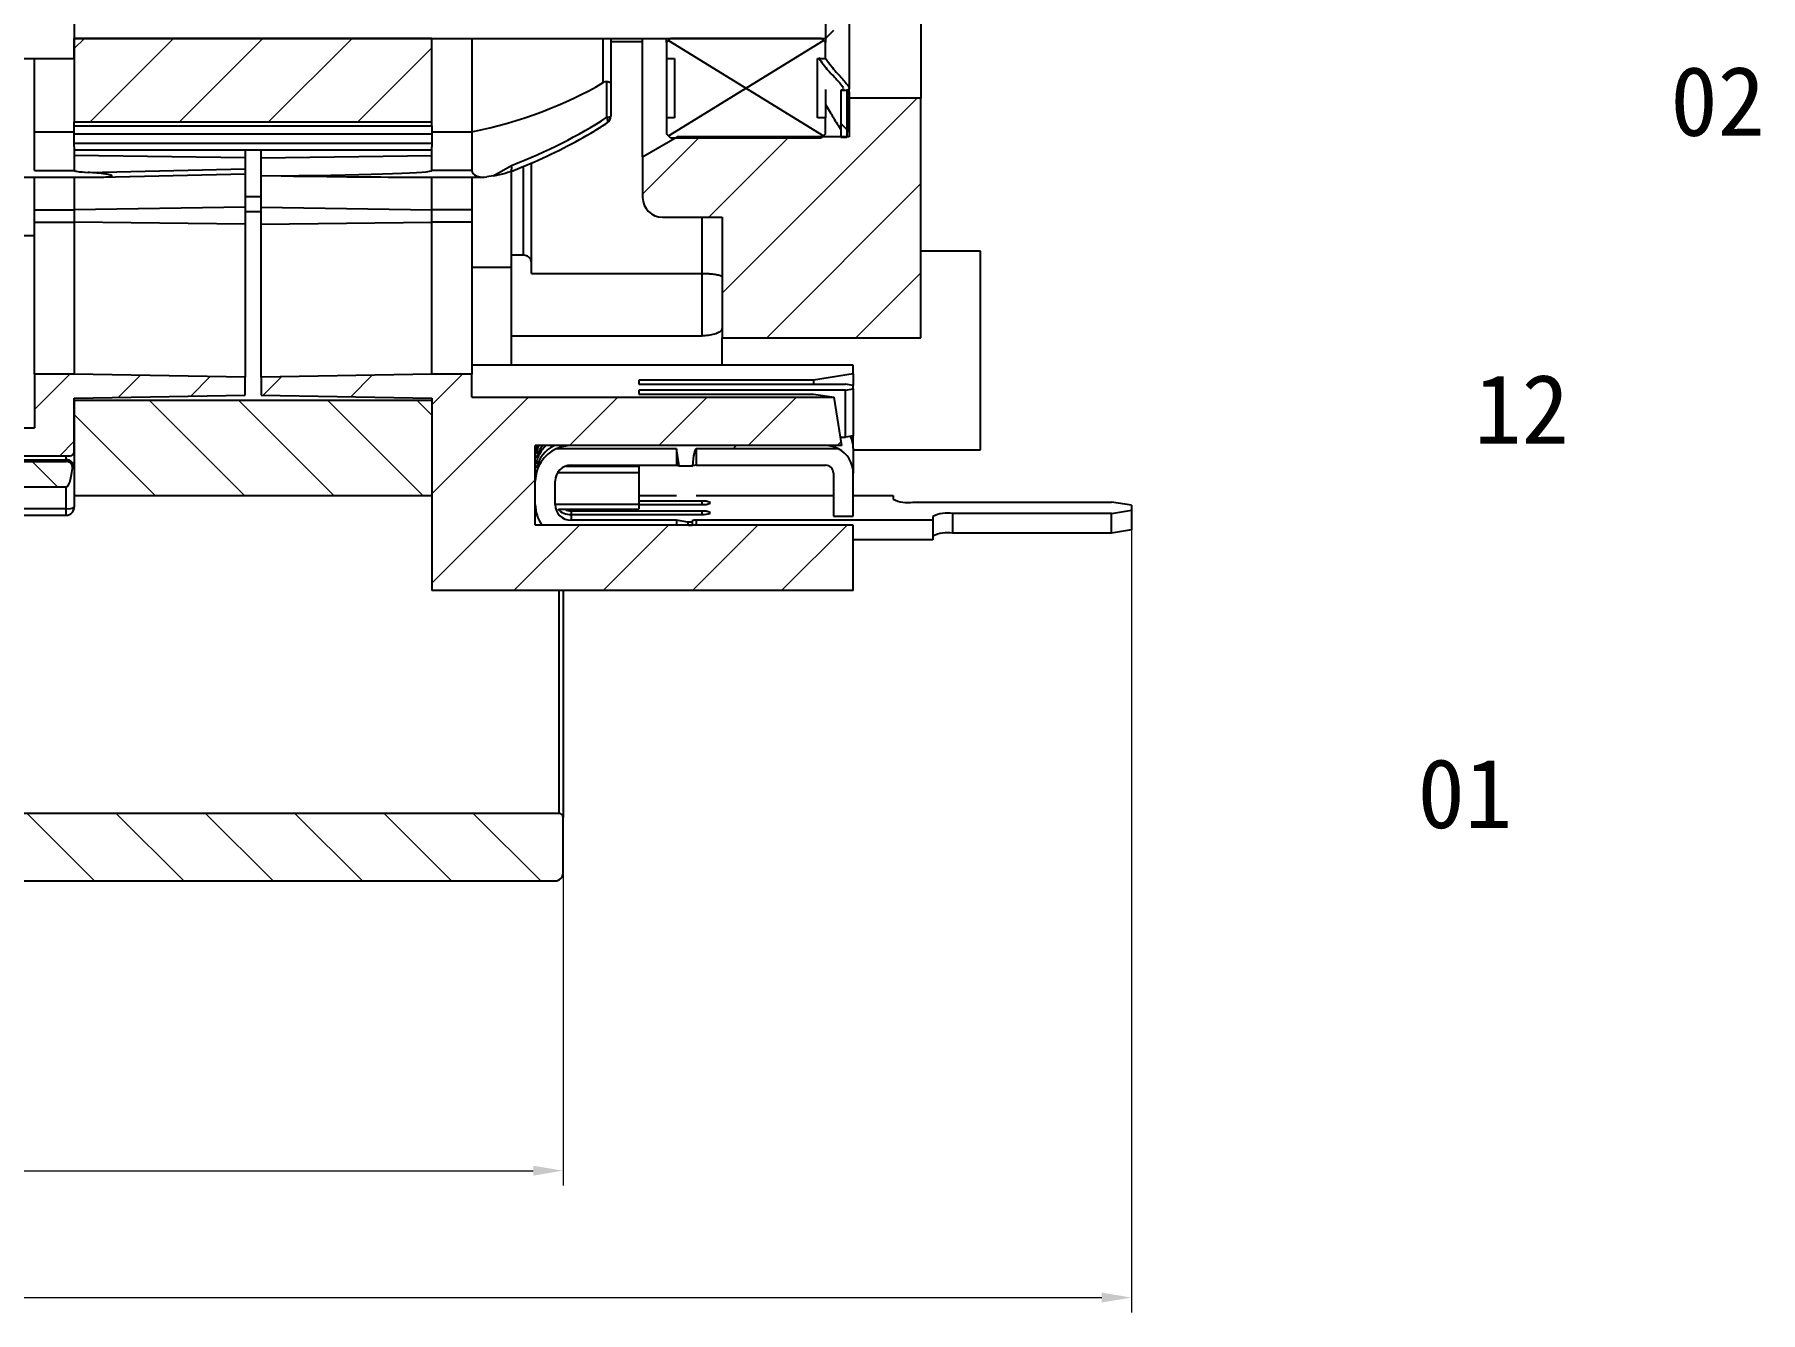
# Model space of a CAD drawing. Header units: millimetres. Extents: x 2517 to 6633, y 792 to 3241.
# Drawn here: x 3208.32 to 3251.74, y 1623.05 to 1655.21 of the extents above; entities that cross this region are included whole.
import ezdxf

# ---------------------------------------------------------------- set-up
doc = ezdxf.new("R2010")
doc.units = ezdxf.units.MM
for name, color, linetype, lineweight in [('填充', 3, 'Continuous', 9), ('实线', 7, 'Continuous', 25), ('尺寸标注', 2, 'Continuous', 9)]:
    doc.layers.add(name, color=color, linetype=linetype, lineweight=lineweight)
doc.styles.add('st', font='txt.shx')
doc.styles.get("Standard").update_dxf_attribs({"font": 'simfang.ttf'})
doc.dimstyles.new('st0.3', dxfattribs={"dimscale": 0.3, "dimtxt": 2.5, "dimasz": 2.5, "dimexe": 1.25, "dimexo": 0, "dimtad": 1, "dimtoh": 1, "dimdec": 3, "dimdsep": 46, "dimtxsty": 'st', "dimcen": 0, "dimclrd": 256, "dimclre": 256, "dimclrt": 256, "dimadec": 4, "dimazin": 2, "dimtfac": 1, "dimtdec": 3, "dimtmove": 0, "dimatfit": 1, "dimfxl": 0, "dimlwd": -1, "dimlwe": -1, "dimarcsym": 0})
pattern_1 = [(135, (124.4855, 11.3569), (-1.122532, -1.122532), [])]
pattern_2 = [(45, (124.4855, 11.3569), (-1.122532, 1.122532), [])]

# ---------------------------------------------------------------- blocks, each defined once
blk = doc.blocks.new('*D439')
at = {"layer": 'Defpoints', "color": 0, "ltscale": 0.1, "transparency": 16777216}
for p in [(3182.817, 1644.163), (3221.617, 1634.113), (3221.617, 1626.623)]:
    blk.add_point(p, dxfattribs=at)
at = {"layer": '尺寸标注', "ltscale": 0.1, "transparency": 16777216}
for p, q in [((3182.817, 1644.163), (3182.817, 1626.248)), ((3221.617, 1634.113), (3221.617, 1626.248)), ((3183.567, 1626.623), (3220.867, 1626.623))]:
    blk.add_line(p, q, dxfattribs=at)
for points in [[(3183.567, 1626.748), (3183.567, 1626.498), (3182.817, 1626.623)], [(3220.867, 1626.748), (3220.867, 1626.498), (3221.617, 1626.623)]]:
    blk.add_solid(points, dxfattribs=at)
at = {"layer": '尺寸标注', "ltscale": 0.1, "transparency": 16777216, "insert": (3203.593, 1627.186), "char_height": 0.75, "attachment_point": 5, "style": 'st'}
blk.add_mtext('38.8', dxfattribs=at)
blk = doc.blocks.new('*D440')
at = {"layer": 'Defpoints', "color": 0, "ltscale": 0.1, "transparency": 16777216}
for p in [(3182.817, 1644.163), (3235.917, 1642.747), (3235.917, 1623.429)]:
    blk.add_point(p, dxfattribs=at)
at = {"layer": '尺寸标注', "ltscale": 0.1, "transparency": 16777216}
for p, q in [((3182.817, 1644.163), (3182.817, 1623.054)), ((3235.917, 1642.747), (3235.917, 1623.054)), ((3183.567, 1623.429), (3235.167, 1623.429))]:
    blk.add_line(p, q, dxfattribs=at)
for points in [[(3183.567, 1623.554), (3183.567, 1623.304), (3182.817, 1623.429)], [(3235.167, 1623.554), (3235.167, 1623.304), (3235.917, 1623.429)]]:
    blk.add_solid(points, dxfattribs=at)
at = {"layer": '尺寸标注', "ltscale": 0.1, "transparency": 16777216, "insert": (3203.702, 1623.992), "char_height": 0.75, "attachment_point": 5, "style": 'st'}
blk.add_mtext('53.1', dxfattribs=at)

msp = doc.modelspace()

# ---------------------------------------------------------------- hatches: boundary and pattern name
at = {"layer": '填充'}
h = msp.add_hatch(dxfattribs=at)
h.set_pattern_fill('ANSI31', color=256, scale=0.5, style=0)
h.set_pattern_definition(pattern_2)
h.paths.add_polyline_path([(3218.3173, 1653.0133), (3218.3173, 1655.1133), (3209.3173, 1655.1133), (3209.3173, 1653.0133)], flags=0)
h = msp.add_hatch(dxfattribs=at)
h.set_pattern_fill('ANSI31', color=256, scale=0.5, style=0)
h.set_pattern_definition(pattern_2)
edge = h.paths.add_edge_path(flags=0)
edge.add_line((3225.6173, 1650.6133), (3225.6173, 1647.5847))
edge.add_line((3225.6173, 1647.5847), (3230.6173, 1647.5847))
edge.add_line((3230.6173, 1647.5847), (3230.6173, 1653.6133))
edge.add_line((3230.6173, 1653.6133), (3228.8173, 1653.6133))
edge.add_line((3228.8173, 1653.6133), (3228.8173, 1652.6383))
edge.add_line((3228.8173, 1652.6383), (3224.4833, 1652.6383))
edge.add_line((3224.4833, 1652.6383), (3223.6173, 1652.1383))
edge.add_line((3223.6173, 1652.1383), (3223.6173, 1651.1133))
edge.add_arc((3224.1173, 1651.1133), 0.5, 180, 270)
edge.add_line((3224.1173, 1650.6133), (3225.6173, 1650.6133))
h = msp.add_hatch(dxfattribs=at)
h.set_pattern_fill('ANSI31', color=256, scale=0.5, angle=90, style=0)
h.set_pattern_definition(pattern_1)
edge = h.paths.add_edge_path(flags=0)
edge.add_line((3200.7395, 1640.1133), (3200.7574, 1635.8142))
edge.add_spline(control_points=[(3200.7574, 1635.8142), (3200.7575, 1635.793), (3200.7538, 1635.7715), (3200.7468, 1635.7514), (3200.7398, 1635.7314), (3200.7292, 1635.7124), (3200.7162, 1635.6957), (3200.7027, 1635.6785), (3200.6862, 1635.6633), (3200.6681, 1635.6512), (3200.6488, 1635.6382), (3200.627, 1635.6282), (3200.6046, 1635.6219), (3200.5844, 1635.6162), (3200.5632, 1635.6133), (3200.5422, 1635.6133)], knot_values=[0, 0, 0, 0, 0.0000637, 0.0000637, 0.0000637, 0.0001272, 0.0001272, 0.0001272, 0.0001927, 0.0001927, 0.0001927, 0.0002625, 0.0002625, 0.0002625, 0.0003253, 0.0003253, 0.0003253, 0.0003253], weights=[1, 1, 1, 1, 1, 1, 1, 1, 1, 1, 1, 1, 1, 1, 1, 1], degree=3, periodic=0)
edge.add_line((3200.5422, 1635.6133), (3197.8173, 1635.6133))
edge.add_arc((3197.8173, 1635.4133), 0.2, 90, 180)
edge.add_line((3197.6173, 1635.4133), (3197.6173, 1634.7133))
edge.add_arc((3197.7173, 1634.7133), 0.1, 180, 270)
edge.add_line((3197.7173, 1634.6133), (3204.6173, 1634.6133))
edge.add_line((3204.6173, 1634.6133), (3204.6173, 1633.1133))
edge.add_arc((3204.7173, 1633.1133), 0.1, 180, 270)
edge.add_line((3204.7173, 1633.0133), (3206.5173, 1633.0133))
edge.add_arc((3206.5173, 1633.1133), 0.1, 270, 360)
edge.add_line((3206.6173, 1633.1133), (3206.6173, 1633.7133))
edge.add_arc((3206.8173, 1633.7133), 0.2, 90, 180, ccw=False)
edge.add_line((3206.8173, 1633.9133), (3221.4173, 1633.9133))
edge.add_arc((3221.4173, 1634.1133), 0.2, 270, 360)
edge.add_line((3221.6173, 1634.1133), (3221.6173, 1635.5133))
edge.add_arc((3221.5173, 1635.5133), 0.1, 360, 450)
edge.add_line((3221.5173, 1635.6133), (3201.7353, 1635.6133))
edge.add_spline(control_points=[(3201.7353, 1635.6133), (3201.7098, 1635.6133), (3201.684, 1635.6176), (3201.6599, 1635.626), (3201.6358, 1635.6344), (3201.6128, 1635.6472), (3201.593, 1635.6633), (3201.574, 1635.6789), (3201.5575, 1635.6982), (3201.5453, 1635.7195), (3201.534, 1635.7393), (3201.5261, 1635.7614), (3201.5225, 1635.784), (3201.5209, 1635.794), (3201.5201, 1635.8041), (3201.5201, 1635.8143)], knot_values=[0, 0, 0, 0, 0.0000765, 0.0000765, 0.0000765, 0.0001532, 0.0001532, 0.0001532, 0.0002269, 0.0002269, 0.0002269, 0.0002953, 0.0002953, 0.0002953, 0.0003253, 0.0003253, 0.0003253, 0.0003253], weights=[1, 1, 1, 1, 1, 1, 1, 1, 1, 1, 1, 1, 1, 1, 1, 1], degree=3, periodic=0)
edge.add_spline(control_points=[(3201.5201, 1635.8143), (3201.5256, 1637.0606), (3201.5313, 1638.3069), (3201.5373, 1639.5532), (3201.5397, 1640.0519), (3201.5421, 1640.5505), (3201.5447, 1641.0492)], knot_values=[0.0001809, 0.0001809, 0.0001809, 0.0001809, 0.0039199, 0.0039199, 0.0039199, 0.0054159, 0.0054159, 0.0054159, 0.0054159], weights=[1, 1, 1, 1, 1, 1, 1], degree=3, periodic=0)
edge.add_line((3201.5447, 1641.0492), (3199.3173, 1641.0492))
edge.add_line((3199.3173, 1641.0492), (3199.3173, 1641.8832))
edge.add_line((3199.3173, 1641.8832), (3204.4173, 1641.8832))
edge.add_spline(control_points=[(3204.4173, 1641.8832), (3204.4236, 1641.8832), (3204.43, 1641.8835), (3204.4363, 1641.8842), (3204.4582, 1641.8864), (3204.4799, 1641.8928), (3204.4996, 1641.9024), (3204.5193, 1641.912), (3204.5376, 1641.9252), (3204.5531, 1641.9407), (3204.5661, 1641.9538), (3204.5774, 1641.9686), (3204.5866, 1641.9845), (3204.5998, 1642.0073), (3204.609, 1642.0328), (3204.6137, 1642.0588), (3204.6161, 1642.0723), (3204.6173, 1642.0861), (3204.6173, 1642.0999)], knot_values=[0.0011608, 0.0011608, 0.0011608, 0.0011608, 0.0011798, 0.0011798, 0.0011798, 0.0012461, 0.0012461, 0.0012461, 0.0013123, 0.0013123, 0.0013123, 0.0013675, 0.0013675, 0.0013675, 0.001447, 0.001447, 0.001447, 0.0014885, 0.0014885, 0.0014885, 0.0014885], weights=[1, 1, 1, 1, 1, 1, 1, 1, 1, 1, 1, 1, 1, 1, 1, 1, 1, 1, 1], degree=3, periodic=0)
edge.add_line((3204.6173, 1642.0999), (3204.6173, 1642.9161))
edge.add_spline(control_points=[(3204.6173, 1642.9161), (3204.6173, 1642.9228), (3204.617, 1642.9295), (3204.6164, 1642.9362), (3204.6144, 1642.9609), (3204.6083, 1642.9857), (3204.5987, 1643.0085), (3204.5898, 1643.0295), (3204.5776, 1643.0494), (3204.5628, 1643.0667), (3204.549, 1643.0828), (3204.5326, 1643.0969), (3204.5146, 1643.108), (3204.5116, 1643.1098), (3204.5085, 1643.1116), (3204.5053, 1643.1133)], knot_values=[0.0001959, 0.0001959, 0.0001959, 0.0001959, 0.000216, 0.000216, 0.000216, 0.0002908, 0.0002908, 0.0002908, 0.0003595, 0.0003595, 0.0003595, 0.0004231, 0.0004231, 0.0004231, 0.0004338, 0.0004338, 0.0004338, 0.0004338], weights=[1, 1, 1, 1, 1, 1, 1, 1, 1, 1, 1, 1, 1, 1, 1, 1], degree=3, periodic=0)
edge.add_line((3204.5053, 1643.1133), (3204.6173, 1643.1133))
edge.add_line((3204.6173, 1643.1133), (3204.6173, 1643.8284))
edge.add_line((3204.6173, 1643.8284), (3209.1173, 1643.8284))
edge.add_ellipse((3209.1173, 1645.1069), major_axis=(0, 1.2785), ratio=0.1564345, start_angle=180, end_angle=230.52239)
edge.add_arc((3209.1173, 1644.314), 0.1557, 352.65778, 450)
edge.add_line((3209.1173, 1644.4696), (3204.6173, 1644.4696))
edge.add_line((3204.6173, 1644.4696), (3204.6173, 1644.5133))
edge.add_line((3204.6173, 1644.5133), (3199.3173, 1644.5133))
edge.add_line((3199.3173, 1644.5133), (3199.3173, 1646.9133))
edge.add_arc((3199.5173, 1646.9133), 0.2, 90, 180, ccw=False)
edge.add_line((3199.5173, 1647.1133), (3200.1173, 1647.1133))
edge.add_arc((3200.1173, 1647.3133), 0.2, 270, 360)
edge.add_line((3200.3173, 1647.3133), (3200.3173, 1647.9133))
edge.add_arc((3200.1173, 1647.9133), 0.2, 360, 450)
edge.add_line((3200.1173, 1648.1133), (3199.5173, 1648.1133))
edge.add_arc((3199.5173, 1648.3133), 0.2, 180, 270, ccw=False)
edge.add_line((3199.3173, 1648.3133), (3199.3173, 1650.2209))
edge.add_line((3199.3173, 1650.2209), (3200.1208, 1650.3105))
edge.add_ellipse((3200.1173, 1651.5888), major_axis=(0, -1.2785), ratio=0.1564345, start_angle=1, end_angle=40.27003)
edge.add_line((3200.2466, 1650.6133), (3204.0173, 1650.6133))
edge.add_line((3204.0173, 1650.6133), (3204.0173, 1652.1383))
edge.add_line((3204.0173, 1652.1383), (3203.1513, 1652.6383))
edge.add_line((3203.1513, 1652.6383), (3199.3173, 1652.6383))
edge.add_line((3199.3173, 1652.6383), (3199.3173, 1653.3633))
edge.add_arc((3199.1173, 1653.3633), 0.2, 360, 450)
edge.add_line((3199.1173, 1653.5633), (3197.8173, 1653.5633))
edge.add_arc((3197.8173, 1653.3633), 0.2, 90, 180)
edge.add_line((3197.6173, 1653.3633), (3197.6173, 1640.3133))
edge.add_arc((3197.8173, 1640.3133), 0.2, 180, 270)
edge.add_line((3197.8173, 1640.1133), (3200.7395, 1640.1133))
h = msp.add_hatch(dxfattribs=at)
h.set_pattern_fill('ANSI31', color=256, scale=0.4, style=0)
h.set_pattern_definition([(45, (124.4855, 11.3569), (-0.8980256, 0.8980256), [])])
edge = h.paths.add_edge_path(flags=0)
edge.add_line((3213.6173, 1646.5883), (3209.3173, 1646.6633))
edge.add_line((3209.3173, 1646.6633), (3208.3173, 1646.6633))
edge.add_line((3208.3173, 1646.6633), (3208.3173, 1645.3133))
edge.add_line((3208.3173, 1645.3133), (3207.9173, 1645.3133))
edge.add_arc((3207.9173, 1645.2133), 0.1, 90, 180)
edge.add_line((3207.8173, 1645.2133), (3207.8173, 1644.7133))
edge.add_arc((3207.9173, 1644.7133), 0.1, 180, 270)
edge.add_line((3207.9173, 1644.6133), (3209.2173, 1644.6133))
edge.add_arc((3209.2173, 1644.7133), 0.1, 270, 360)
edge.add_line((3209.3173, 1644.7133), (3209.3173, 1646.0633))
edge.add_line((3209.3173, 1646.0633), (3213.6173, 1646.1384))
edge.add_line((3213.6173, 1646.1384), (3213.6173, 1646.5883))
h = msp.add_hatch(dxfattribs=at)
h.set_pattern_fill('ANSI31', color=256, scale=0.5, style=0)
h.set_pattern_definition(pattern_2)
h.paths.add_polyline_path([(3214.0173, 1646.5883), (3214.0173, 1646.1384), (3218.3173, 1646.0633), (3218.3173, 1641.2238), (3228.9173, 1641.2238), (3228.9173, 1642.8695), (3220.9173, 1642.8695), (3220.9173, 1644.8687), (3228.6295, 1644.8687), (3228.4395, 1646.0837), (3219.3173, 1646.0837), (3219.3173, 1646.6633), (3218.3173, 1646.6633)], flags=0)
h = msp.add_hatch(dxfattribs=at)
h.set_pattern_fill('ANSI31', color=256, scale=0.5, angle=90, style=0)
h.set_pattern_definition(pattern_1)
h.paths.add_polyline_path([(3209.3173, 1646.0133), (3209.3173, 1643.6133), (3218.3173, 1643.6133), (3218.3173, 1646.0133)], flags=0)
at = {"layer": '实线'}
h = msp.add_hatch(dxfattribs=at)
h.set_pattern_fill('ANSI31', color=256, angle=90, style=0)
h.set_pattern_definition([(135, (3399.7176, 1827.5922), (-2.245064, -2.245064), [])])
edge = h.paths.add_edge_path(flags=0)
edge.add_spline(control_points=[(3228.7549, 1652.6177), (3228.7547, 1652.7958), (3228.7546, 1652.9739), (3228.7549, 1653.152), (3228.755, 1653.2625), (3228.7553, 1653.3731), (3228.7557, 1653.4836), (3228.7561, 1653.5941), (3228.7566, 1653.7046), (3228.7574, 1653.8152)], knot_values=[0, 0, 0, 0, 0.0005343, 0.0005343, 0.0005343, 0.0008659, 0.0008659, 0.0008659, 0.0011975, 0.0011975, 0.0011975, 0.0011975], weights=[1, 1, 1, 1, 1, 1, 1, 1, 1, 1], degree=3, periodic=0)
edge.add_spline(control_points=[(3228.7574, 1653.8152), (3228.7447, 1653.8153), (3228.7318, 1653.8154), (3228.7188, 1653.8155), (3228.7059, 1653.8156), (3228.693, 1653.8157), (3228.68, 1653.8158), (3228.6542, 1653.816), (3228.6283, 1653.8162), (3228.6025, 1653.8164)], knot_values=[0, 0, 0, 0, 0.0000388, 0.0000388, 0.0000388, 0.0000776, 0.0000776, 0.0000776, 0.0001552, 0.0001552, 0.0001552, 0.0001552], weights=[1, 1, 1, 1, 1, 1, 1, 1, 1, 1], degree=3, periodic=0)
edge.add_spline(control_points=[(3228.6025, 1653.8164), (3228.6019, 1653.7156), (3228.6017, 1653.615), (3228.6016, 1653.5143), (3228.6014, 1653.4137), (3228.6014, 1653.313), (3228.6014, 1653.2123), (3228.6014, 1653.0141), (3228.6018, 1652.8159), (3228.6023, 1652.6177)], knot_values=[0, 0, 0, 0, 0.000302, 0.000302, 0.000302, 0.0006039, 0.0006039, 0.0006039, 0.0011986, 0.0011986, 0.0011986, 0.0011986], weights=[1, 1, 1, 1, 1, 1, 1, 1, 1, 1], degree=3, periodic=0)
edge.add_spline(control_points=[(3228.6023, 1652.6177), (3228.6278, 1652.6177), (3228.6532, 1652.6177), (3228.6786, 1652.6177), (3228.6913, 1652.6177), (3228.7041, 1652.6177), (3228.7168, 1652.6177), (3228.7295, 1652.6177), (3228.7422, 1652.6177), (3228.7549, 1652.6177)], knot_values=[0, 0, 0, 0, 0.0000763, 0.0000763, 0.0000763, 0.0001145, 0.0001145, 0.0001145, 0.0001526, 0.0001526, 0.0001526, 0.0001526], weights=[1, 1, 1, 1, 1, 1, 1, 1, 1, 1], degree=3, periodic=0)
h = msp.add_hatch(dxfattribs=at)
h.set_pattern_fill('ANSI31', color=256, angle=180, style=0)
h.set_pattern_definition([(225, (3399.7176, 1827.5922), (2.245064, -2.245064), [])])
edge = h.paths.add_edge_path(flags=0)
edge.add_line((3224.4673, 1644.7873), (3224.5337, 1644.3625))
edge.add_line((3224.5337, 1644.3625), (3224.8731, 1644.3625))
edge.add_ellipse((3224.9673, 1644.148), major_axis=(0, -0.6392), ratio=0.1564345, start_angle=180, end_angle=250.39744, ccw=False)
edge.add_line((3224.9673, 1644.7873), (3228.5431, 1644.7873))
edge.add_ellipse((3228.2173, 1644.16), major_axis=(0, -0.7087), ratio=0.9876883, start_angle=152.26118, end_angle=179.99996)
edge.add_line((3228.2173, 1644.8687), (3221.8173, 1644.8687))
edge.add_ellipse((3221.8173, 1643.9575), major_axis=(0, -0.9112), ratio=0.9876883, start_angle=180, end_angle=204.40992)
edge.add_line((3221.4454, 1644.7873), (3224.4673, 1644.7873))

# ---------------------------------------------------------------- linework, layer by layer
for p, q in [((3230.6173, 1659.6133), (3230.6173, 1653.6133)), ((3228.8173, 1658.404), (3228.8173, 1653.8366)), ((3209.3173, 1656.6133), (3209.3173, 1653.0133)), ((3218.3173, 1655.1133), (3209.3173, 1655.1133)), ((3209.3173, 1655.1133), (3228.2173, 1655.1133)), ((3209.3173, 1654.6133), (3209.3173, 1655.1133)), ((3218.3173, 1653.0133), (3218.3173, 1655.1133)), ((3219.3173, 1655.1133), (3219.3173, 1652.761)), ((3222.623, 1654.0017), (3222.623, 1655.1133)), ((3222.8173, 1655.1133), (3222.8173, 1653.981)), ((3223.6173, 1655.0253), (3222.8173, 1655.0253)), ((3223.6173, 1652.1383), (3223.6173, 1655.1133)), ((3224.2173, 1655.0133), (3224.3173, 1655.1133)), ((3224.2173, 1655.0133), (3224.2173, 1655.1133)), ((3224.2173, 1655.0133), (3224.2173, 1654.6133)), ((3228.1173, 1655.1133), (3224.3173, 1655.1133)), ((3228.1173, 1655.1133), (3228.2173, 1655.0133)), ((3228.4173, 1655.3133), (3228.2173, 1655.1133)), ((3228.2173, 1655.1133), (3228.2173, 1655.0133)), ((3228.2173, 1654.6133), (3228.2173, 1655.0133)), ((3203.3173, 1654.6133), (3209.3173, 1654.6133)), ((3208.3173, 1652.761), (3208.3173, 1654.6133)), ((3224.2173, 1654.6133), (3224.2173, 1653.1133)), ((3224.2173, 1654.6133), (3224.4173, 1654.6133)), ((3224.4173, 1654.6133), (3224.4173, 1653.1133)), ((3228.0173, 1654.6133), (3228.2173, 1654.6133)), ((3228.0173, 1653.1133), (3228.0173, 1654.6133)), ((3222.7173, 1653.1307), (3222.7173, 1654.0253)), ((3222.8173, 1653.981), (3222.8173, 1653.1578)), ((3228.2173, 1653.8299), (3228.2173, 1653.1133)), ((3228.8173, 1653.775), (3228.8173, 1653.6133)), ((3230.6173, 1653.6133), (3228.8173, 1653.6133)), ((3228.8173, 1653.6133), (3228.8173, 1652.6383)), ((3230.6173, 1647.5847), (3230.6173, 1653.6133)), ((3208.3173, 1652.761), (3209.3173, 1652.761)), ((3208.3173, 1651.7919), (3208.3173, 1652.761)), ((3209.3173, 1653.0133), (3218.3173, 1653.0133)), ((3209.3173, 1652.9143), (3209.3173, 1653.0133)), ((3209.3173, 1652.9143), (3218.3173, 1652.9143)), ((3209.3173, 1652.7026), (3209.3173, 1652.9143)), ((3218.3173, 1652.9143), (3218.3173, 1653.0133)), ((3218.3173, 1652.9143), (3218.3173, 1652.7026)), ((3218.3173, 1652.761), (3219.3173, 1652.761)), ((3219.3173, 1652.761), (3219.3173, 1651.7919)), ((3224.4173, 1653.1133), (3224.2173, 1653.1133)), ((3224.2173, 1653.1133), (3224.2173, 1652.7133)), ((3228.2173, 1653.1133), (3228.0173, 1653.1133)), ((3228.2173, 1652.7133), (3228.2173, 1653.1133)), ((3218.3173, 1652.7026), (3209.3173, 1652.7026)), ((3209.3173, 1652.4795), (3209.3173, 1652.7026)), ((3209.3173, 1652.4795), (3218.3173, 1652.4795)), ((3209.3173, 1652.3878), (3209.3173, 1652.4795)), ((3209.3173, 1652.3878), (3209.3173, 1652.1684)), ((3209.3173, 1652.3108), (3218.3173, 1652.3108)), ((3213.6173, 1652.3108), (3213.6173, 1652.1134)), ((3214.0173, 1652.1134), (3214.0173, 1652.3108)), ((3218.3173, 1652.7026), (3218.3173, 1652.4795)), ((3218.3173, 1652.4795), (3218.3173, 1652.3878)), ((3218.3173, 1652.1684), (3218.3173, 1652.3878)), ((3223.6173, 1652.1383), (3224.4833, 1652.6383)), ((3224.3173, 1652.6133), (3224.2173, 1652.7133)), ((3224.3173, 1652.6133), (3228.1173, 1652.6133)), ((3228.8173, 1652.6383), (3224.4833, 1652.6383)), ((3228.2173, 1652.7133), (3228.1173, 1652.6133)), ((3209.3173, 1652.1684), (3209.3173, 1651.7919)), ((3213.6173, 1652.1134), (3209.3173, 1652.1684)), ((3213.6173, 1652.1134), (3213.6173, 1651.8311)), ((3214.0173, 1652.1134), (3218.3173, 1652.1684)), ((3214.0173, 1651.6666), (3214.0173, 1652.1134)), ((3218.3173, 1651.7919), (3218.3173, 1652.1684)), ((3219.8559, 1651.6535), (3220.3148, 1651.9203)), ((3220.6173, 1649.6603), (3220.6173, 1651.8941)), ((3220.8173, 1649.2014), (3220.8173, 1651.9817)), ((3223.6173, 1652.1383), (3223.6173, 1651.1133)), ((3208.0251, 1651.6232), (3209.6961, 1651.6232)), ((3208.3173, 1651.7919), (3209.3173, 1651.7919)), ((3208.3173, 1650.7978), (3208.3173, 1651.6232)), ((3209.3173, 1651.6232), (3209.3173, 1650.7978)), ((3209.6641, 1651.7446), (3213.6173, 1651.8311)), ((3209.9979, 1651.6254), (3213.6173, 1651.7046)), ((3213.6173, 1651.8311), (3213.6173, 1651.7046)), ((3213.6173, 1651.7046), (3213.6173, 1650.8679)), ((3214.0173, 1651.6666), (3214.5262, 1651.6555)), ((3214.0173, 1650.8679), (3214.0173, 1651.6666)), ((3217.9269, 1651.6232), (3219.6095, 1651.6232)), ((3219.3173, 1651.7919), (3218.3173, 1651.7919)), ((3218.3173, 1650.7978), (3218.3173, 1651.6232)), ((3219.3173, 1651.6232), (3219.3173, 1650.7978)), ((3219.8559, 1651.6535), (3219.6999, 1651.63)), ((3220.3173, 1649.3543), (3220.3173, 1651.7732)), ((3214.0173, 1651.1258), (3213.6173, 1651.1258)), ((3208.3173, 1650.7978), (3209.3173, 1650.7978)), ((3208.3173, 1650.488), (3208.3173, 1650.7978)), ((3213.6173, 1650.8679), (3209.3173, 1650.7978)), ((3209.3173, 1650.7978), (3209.3173, 1650.488)), ((3213.6173, 1650.8679), (3213.6173, 1650.4418)), ((3214.0173, 1650.7542), (3213.6173, 1650.7542)), ((3214.0173, 1650.8679), (3218.3173, 1650.7978)), ((3214.0173, 1650.4418), (3214.0173, 1650.8679)), ((3219.3173, 1650.7978), (3218.3173, 1650.7978)), ((3218.3173, 1650.488), (3218.3173, 1650.7978)), ((3219.3173, 1650.7978), (3219.3173, 1650.488)), ((3224.1173, 1650.6133), (3225.6173, 1650.6133)), ((3225.1173, 1649.2014), (3225.1173, 1650.6133)), ((3225.6173, 1650.6133), (3225.6173, 1647.5847)), ((3207.9173, 1650.1588), (3208.3173, 1650.1588)), ((3208.3173, 1650.488), (3209.3173, 1650.488)), ((3208.3173, 1646.6633), (3208.3173, 1650.488)), ((3209.3173, 1650.488), (3209.3173, 1646.6633)), ((3213.6173, 1650.4418), (3209.3173, 1650.488)), ((3213.6173, 1650.4418), (3213.6173, 1646.5883)), ((3214.0173, 1650.4418), (3218.3173, 1650.488)), ((3214.0173, 1646.5883), (3214.0173, 1650.4418)), ((3218.3173, 1646.6633), (3218.3173, 1650.488)), ((3219.3173, 1650.488), (3218.3173, 1650.488)), ((3219.3173, 1650.488), (3219.3173, 1646.6633)), ((3232.1173, 1649.7591), (3230.6173, 1649.7591)), ((3232.1173, 1644.7591), (3232.1173, 1649.7591)), ((3220.3173, 1649.3543), (3219.3173, 1649.3543)), ((3220.6173, 1649.6603), (3220.3173, 1649.6603)), ((3220.3173, 1646.8889), (3220.3173, 1649.3543)), ((3220.8173, 1649.2014), (3225.1173, 1649.2014)), ((3225.1173, 1647.6324), (3225.1173, 1649.2014)), ((3220.3173, 1647.6324), (3225.1173, 1647.6324)), ((3225.6173, 1647.5847), (3230.6173, 1647.5847)), ((3225.6173, 1646.8889), (3225.6173, 1647.5847)), ((3209.3173, 1646.6633), (3208.3173, 1646.6633)), ((3208.3173, 1646.6633), (3208.3173, 1645.3133)), ((3213.6173, 1646.5883), (3209.3173, 1646.6633)), ((3218.3173, 1646.6633), (3214.0173, 1646.5883)), ((3219.3173, 1646.6633), (3218.3173, 1646.6633)), ((3228.9173, 1646.8889), (3219.3173, 1646.8889)), ((3219.3173, 1646.0837), (3219.3173, 1646.6633)), ((3228.9173, 1646.6738), (3227.9173, 1646.5173)), ((3228.9173, 1646.6738), (3228.9173, 1646.8889)), ((3228.9173, 1646.6738), (3228.9173, 1646.3844)), ((3213.6173, 1646.1384), (3213.6173, 1646.5883)), ((3214.0173, 1646.5883), (3214.0173, 1646.1384)), ((3227.9173, 1646.5173), (3223.5173, 1646.5173)), ((3223.5173, 1646.5173), (3223.5173, 1646.4157)), ((3223.5173, 1646.4157), (3228.7173, 1646.4157)), ((3228.7173, 1646.267), (3223.5173, 1646.267)), ((3223.5173, 1646.267), (3223.5173, 1646.1654)), ((3227.9173, 1646.5173), (3227.9173, 1646.4157)), ((3228.9173, 1646.3844), (3228.7173, 1646.4157)), ((3228.7173, 1646.267), (3228.9173, 1646.2983)), ((3228.7173, 1645.0818), (3228.7173, 1646.267)), ((3228.9173, 1646.2983), (3228.9173, 1646.3844)), ((3228.9173, 1646.2983), (3228.9173, 1645.1131)), ((3209.3173, 1646.0633), (3213.6173, 1646.1384)), ((3209.3173, 1644.7133), (3209.3173, 1646.0633)), ((3209.3173, 1646.0133), (3218.3173, 1646.0133)), ((3209.3173, 1646.0133), (3209.3173, 1643.6133)), ((3214.0173, 1646.1384), (3218.3173, 1646.0633)), ((3218.3173, 1646.0633), (3218.3173, 1641.2238)), ((3218.3173, 1646.0133), (3218.3173, 1643.6133)), ((3219.3173, 1646.0837), (3228.4395, 1646.0837)), ((3223.5173, 1646.1654), (3227.9173, 1646.1654)), ((3227.9173, 1646.1654), (3228.4395, 1646.0837)), ((3228.6295, 1644.8687), (3228.4395, 1646.0837)), ((3207.9173, 1645.3133), (3208.3173, 1645.3133)), ((3228.5962, 1645.0818), (3228.7173, 1645.0818)), ((3228.9173, 1645.1131), (3228.7173, 1645.0818)), ((3228.9173, 1644.8011), (3228.9173, 1645.1131)), ((3204.6173, 1644.5139), (3209.1173, 1644.5139)), ((3207.9173, 1644.6133), (3209.2173, 1644.6133)), ((3209.1173, 1644.5139), (3209.1173, 1644.6133)), ((3209.1173, 1644.4696), (3209.1173, 1644.5139)), ((3228.6295, 1644.8687), (3220.9173, 1644.8687)), ((3220.9173, 1642.8695), (3220.9173, 1644.8687)), ((3220.9836, 1644.6763), (3220.9173, 1644.6763)), ((3220.9828, 1644.6745), (3220.9173, 1644.6745)), ((3220.9173, 1644.6041), (3220.9574, 1644.6041)), ((3224.4673, 1644.7873), (3221.4454, 1644.7873)), ((3228.2173, 1644.8687), (3221.8173, 1644.8687)), ((3224.5337, 1644.3625), (3224.4673, 1644.7873)), ((3224.4673, 1644.7873), (3224.4673, 1644.3729)), ((3228.5431, 1644.7873), (3224.9673, 1644.7873)), ((3224.9673, 1644.7873), (3224.9673, 1644.3729)), ((3228.9173, 1644.8011), (3228.9173, 1644.1753)), ((3228.9173, 1644.7591), (3232.1173, 1644.7591)), ((3204.6173, 1644.4696), (3209.1173, 1644.4696)), ((3220.9229, 1644.4325), (3220.9173, 1644.4325)), ((3220.9836, 1644.426), (3220.9173, 1644.426)), ((3220.9828, 1644.4242), (3220.9173, 1644.4242)), ((3220.9173, 1644.3538), (3220.9574, 1644.3538)), ((3220.9229, 1644.1822), (3220.9173, 1644.1822)), ((3223.5173, 1644.1822), (3221.475, 1644.1822)), ((3221.6944, 1644.3538), (3223.5173, 1644.3538)), ((3221.8173, 1644.3729), (3224.4673, 1644.3729)), ((3223.5173, 1644.3729), (3223.5173, 1644.3538)), ((3223.5173, 1644.3538), (3223.5173, 1644.1822)), ((3223.5173, 1644.1822), (3223.5173, 1643.392)), ((3224.4673, 1644.3729), (3224.5337, 1644.3625)), ((3224.5337, 1644.3625), (3224.8731, 1644.3625)), ((3224.9673, 1644.3729), (3228.2173, 1644.3729)), ((3228.4173, 1644.1753), (3228.4173, 1643.0889)), ((3228.9173, 1643.0889), (3228.9173, 1644.1753)), ((3204.6173, 1643.8284), (3209.1173, 1643.8284)), ((3209.1173, 1643.2851), (3209.1173, 1643.8284)), ((3209.3173, 1643.6133), (3218.3173, 1643.6133)), ((3209.3173, 1643.6133), (3209.3173, 1643.3163)), ((3221.4173, 1643.3852), (3221.4173, 1643.9778)), ((3223.5173, 1643.6159), (3224.4673, 1643.6159)), ((3224.9673, 1643.6159), (3228.4173, 1643.6159)), ((3228.9173, 1643.6159), (3229.9173, 1643.6159)), ((3229.9173, 1643.6159), (3229.9173, 1643.522)), ((3204.6173, 1643.2851), (3209.1173, 1643.2851)), ((3209.1173, 1643.1163), (3209.1173, 1643.2851)), ((3220.9173, 1643.2655), (3220.9255, 1643.2655)), ((3221.43, 1643.392), (3223.5173, 1643.392)), ((3221.4983, 1643.2655), (3223.5173, 1643.2655)), ((3221.8173, 1643.2655), (3221.8173, 1643.2169)), ((3225.1173, 1643.2169), (3221.8173, 1643.2169)), ((3221.8173, 1643.2169), (3221.8173, 1643.1387)), ((3225.1173, 1643.4672), (3223.5173, 1643.4672)), ((3223.5173, 1643.392), (3223.5173, 1643.2655)), ((3223.5173, 1643.389), (3225.1173, 1643.389)), ((3225.1173, 1643.389), (3225.1173, 1643.4672)), ((3225.1173, 1643.1387), (3225.1173, 1643.2169)), ((3225.3173, 1643.4203), (3225.3173, 1643.436)), ((3225.3173, 1643.17), (3225.3173, 1643.1857)), ((3230.4173, 1643.4438), (3235.4173, 1643.4438)), ((3235.9173, 1643.3656), (3235.4173, 1643.4438)), ((3235.4173, 1643.1622), (3235.9173, 1643.2404)), ((3235.9173, 1643.3656), (3235.9173, 1643.2404)), ((3235.9173, 1643.2404), (3235.9173, 1642.7466)), ((3204.6173, 1643.1163), (3209.1173, 1643.1163)), ((3209.1173, 1643.1164), (3209.1173, 1643.1163)), ((3220.9173, 1643.122), (3220.9576, 1643.122)), ((3228.9173, 1642.8695), (3220.9173, 1642.8695)), ((3221.8173, 1643.1387), (3221.8173, 1642.9901)), ((3221.8173, 1643.1387), (3225.1173, 1643.1387)), ((3224.4673, 1642.9901), (3221.8173, 1642.9901)), ((3224.4673, 1642.9901), (3224.4673, 1642.8695)), ((3224.7555, 1642.945), (3224.4673, 1642.9901)), ((3224.7673, 1642.8695), (3224.7555, 1642.945)), ((3224.8673, 1642.945), (3224.7555, 1642.945)), ((3224.7673, 1642.8695), (3224.8673, 1642.8695)), ((3224.8673, 1642.9745), (3224.8673, 1642.945)), ((3224.8673, 1642.945), (3224.8673, 1642.8695)), ((3230.9173, 1642.9901), (3224.9673, 1642.9901)), ((3224.9673, 1642.9901), (3224.9673, 1642.8695)), ((3228.4173, 1643.0889), (3228.9173, 1643.0889)), ((3228.9173, 1641.2238), (3228.9173, 1642.8695)), ((3230.9173, 1643.084), (3230.9173, 1642.9901)), ((3230.9173, 1642.9901), (3230.9173, 1642.4963)), ((3235.4173, 1643.1622), (3231.4173, 1643.1622)), ((3231.4173, 1643.1622), (3231.4173, 1642.6684)), ((3235.4173, 1642.6684), (3235.4173, 1643.1622)), ((3235.9173, 1642.7466), (3235.4173, 1642.6684)), ((3230.9173, 1642.4963), (3228.9173, 1642.4963)), ((3235.4173, 1642.6684), (3231.4173, 1642.6684)), ((3228.9173, 1641.2238), (3218.3173, 1641.2238)), ((3221.5173, 1635.6133), (3221.5173, 1641.2238)), ((3221.6173, 1641.2238), (3221.6173, 1635.5133)), ((3221.5173, 1635.6133), (3201.7353, 1635.6133)), ((3221.6173, 1634.1133), (3221.6173, 1635.5133)), ((3206.8173, 1633.9133), (3221.4173, 1633.9133))]:
    msp.add_line(p, q, dxfattribs=at)
at = {"layer": '实线', "ltscale": 0.1}
msp.add_line((3228.2173, 1658.1133), (3228.2173, 1655.1133), dxfattribs=at)
at = {"layer": '实线', "color": 3, "ltscale": 0.1}
for p, q in [((3224.2673, 1655.0633), (3228.1673, 1652.6633)), ((3224.2673, 1652.6633), (3228.1673, 1655.0633))]:
    msp.add_line(p, q, dxfattribs=at)
at = {"layer": '实线', "flags": 128}
for points in [[(3222.7265, 1652.9903), (3222.7337, 1652.997), (3222.7422, 1653.0185), (3222.7421, 1653.0494), (3222.7337, 1653.0877), (3222.7173, 1653.1307)], [(3220.2857, 1651.7604), (3220.2979, 1651.7674), (3220.308, 1651.7789), (3220.3158, 1651.7947), (3220.321, 1651.8144), (3220.3235, 1651.8373), (3220.3233, 1651.8631), (3220.3204, 1651.891), (3220.3148, 1651.9203)], [(3220.9203, 1644.6763), (3220.9346, 1644.777), (3220.9583, 1644.8687)], [(3209.2717, 1644.2941), (3209.282, 1644.2962), (3209.2912, 1644.2985), (3209.299, 1644.3009), (3209.3055, 1644.3034), (3209.3106, 1644.306), (3209.3143, 1644.3086), (3209.3165, 1644.3113), (3209.3173, 1644.314)]]:
    msp.add_lwpolyline(points, dxfattribs=at)
at = {"layer": '实线'}
for centre, radius, start, end in [((3222.7317, 1653.2755), 0.1455, 264.30107, 306.01978), ((3222.6173, 1653.1578), 0.2, 303.11954, 360), ((3224.1173, 1651.1133), 0.5, 180, 270), ((3228.2326, 1644.8009), 0.6846, 0.01805, 26.11013), ((3209.1173, 1644.314), 0.2, 0.00125, 90.00169), ((3209.2173, 1644.7133), 0.1, 270, 0), ((3221.8058, 1643.9752), 0.8885, 113.93255, 179.82925), ((3221.8024, 1644.2378), 0.8854, 134.55606, 167.72694), ((3221.7988, 1644.4894), 0.8816, 154.51363, 167.75747), ((3221.8072, 1644.0866), 0.8907, 118.12497, 166.1124), ((3221.8009, 1644.34), 0.8838, 143.25878, 166.20926), ((3228.2269, 1644.1735), 0.6904, 0.1498, 62.74161), ((3209.1173, 1644.314), 0.1557, 352.65778, 90), ((3221.8148, 1643.9753), 0.3976, 89.64708, 179.64327), ((3224.9534, 1644.0663), 0.3069, 87.41385, 105.17936), ((3228.2185, 1644.1741), 0.1988, 0.3569, 90.35262), ((3209.1661, 1643.6281), 0.3465, 261.90799, 295.87397), ((3209.1173, 1643.3164), 0.2, 269.99328, 359.99391), ((3221.7993, 1643.3858), 0.882, 180.04255, 215.82844), ((3221.8148, 1643.3877), 0.3976, 180.35673, 270.35292), ((3225.1661, 1643.1242), 0.3465, 64.12612, 98.09193), ((3225.1661, 1643.7321), 0.3466, 261.90952, 295.87244), ((3225.1661, 1642.8739), 0.3465, 64.12612, 98.09193), ((3230.2953, 1644.3015), 0.8664, 244.12686, 278.09125), ((3224.9429, 1642.8186), 0.1733, 81.90744, 115.87452), ((3225.1661, 1643.4818), 0.3465, 261.90807, 295.87388), ((3231.2953, 1642.3045), 0.8663, 81.9083, 115.87393), ((3231.2953, 1641.8107), 0.8663, 81.90825, 115.87377), ((3221.5173, 1635.5133), 0.1, 0, 90), ((3221.4173, 1634.1133), 0.2, 270, 0)]:
    msp.add_arc(centre, radius, start, end, dxfattribs=at)
for centre, major_axis, ratio, start_param, end_param in [((3217.8551, 1656.6455), (-7.1822, -0.9547), 0.562787, 1.7005735, 2.219622), ((3215.729, 1656.4535), (-9.8728, -1.3003), 0.5572934, 1.9791811, 2.2812706), ((3220.7753, 1651.8232), (-11.458, -0.0313), 0.01724, 6.2831382, 6.5297975), ((3206.8593, 1651.8232), (-11.458, 0.0313), 0.01724, 2.3038817, 3.1416397), ((3206.8593, 1651.8232), (-11.458, 0.1932), 0.0045164, 2.3039108, 2.8798694), ((3219.6637, 1651.8232), (-0.3454, -0.046), 0.5634697, 6.2083405, 7.8838566), ((3221.8173, 1643.9575), (0, -0.9112), 0.9876883, 3.1415927, 3.5676261), ((3224.9673, 1644.148), (0, -0.6392), 0.1564345, 3.1415927, 4.3702598), ((3228.2173, 1644.16), (0, -0.7087), 0.9876883, 2.6574589, 3.141592), ((3209.1173, 1645.1069), (0, 1.2785), 0.1564345, 3.1415927, 4.0233747), ((3221.8173, 1643.5338), (-0.3068, -0.2823), 0.9090537, 6.20062, 7.1573303), ((3221.8173, 1643.612), (-0.3068, 0.2823), 0.9090537, 1.8532726, 2.2674476)]:
    msp.add_ellipse(centre, major_axis=major_axis, ratio=ratio, start_param=start_param, end_param=end_param, dxfattribs=at)
for points, knots in [([(3228.0417, 1654.6352), (3228.0801, 1654.5777), (3228.2033, 1654.3936), (3228.4232, 1654.162), (3228.6086, 1653.9651), (3228.6492, 1653.8953), (3228.6628, 1653.872)], [0, 0, 0, 0, 0.15358031, 0.49240028, 0.83064495, 1, 1, 1, 1]), ([(3228.2173, 1654.6209), (3228.2418, 1654.5837), (3228.3524, 1654.4163), (3228.5633, 1654.1893), (3228.755, 1653.9759), (3228.7977, 1653.9003), (3228.8123, 1653.8745)], [0, 0, 0, 0, 0.1000597, 0.4506715, 0.812336, 1, 1, 1, 1]), ([(3222.7173, 1654.0253), (3222.6998, 1654.0254), (3222.6673, 1654.0255), (3222.637, 1654.0092), (3222.623, 1654.0017)], [0, 0, 0, 0, 0.5381154, 1, 1, 1, 1]), ([(3222.8173, 1653.981), (3222.8173, 1653.9813), (3222.8172, 1653.9875), (3222.8077, 1653.9993), (3222.773, 1654.0149), (3222.7359, 1654.0218), (3222.7173, 1654.0253)], [0, 0, 0, 0, 0.0152474, 0.3658349, 0.6825513, 1, 1, 1, 1]), ([(3228.6023, 1653.8163), (3228.602, 1653.7156), (3228.6014, 1653.5143), (3228.6013, 1653.1148), (3228.6019, 1652.8159), (3228.6023, 1652.6177)], [0, 0, 0, 0, 0.2519386, 0.5038773, 1, 1, 1, 1]), ([(3228.6611, 1653.8581), (3228.6622, 1653.8465), (3228.6651, 1653.8184), (3228.6257, 1653.8171), (3228.6025, 1653.8164)], [0, 0, 0, 0, 0.41149952, 1, 1, 1, 1]), ([(3228.6025, 1653.8164), (3228.6283, 1653.8162), (3228.6671, 1653.8159), (3228.7188, 1653.8155), (3228.7447, 1653.8153), (3228.7576, 1653.8152)], [0, 0, 0, 0, 0.4999921, 0.7499956, 1, 1, 1, 1]), ([(3228.7574, 1653.8152), (3228.7567, 1653.7046), (3228.7555, 1653.4836), (3228.7546, 1653.0844), (3228.7548, 1652.7958), (3228.7549, 1652.6177)], [0, 0, 0, 0, 0.2768869, 0.5537738, 1, 1, 1, 1]), ([(3228.8105, 1653.8598), (3228.812, 1653.8467), (3228.8151, 1653.8178), (3228.7779, 1653.8161), (3228.7576, 1653.8152)], [0, 0, 0, 0, 0.4547441, 1, 1, 1, 1]), ([(3228.7898, 1652.7581), (3228.7883, 1652.8491), (3228.7851, 1653.038), (3228.7991, 1653.4186), (3228.8098, 1653.6735), (3228.8173, 1653.8525)], [0, 0, 0, 0, 0.21664831, 0.44977155, 1, 1, 1, 1]), ([(3228.2173, 1653.4506), (3228.2849, 1653.3379), (3228.4408, 1653.078), (3228.5437, 1652.9165), (3228.602, 1652.8249)], [0, 0, 0, 0, 0.4332265, 1, 1, 1, 1]), ([(3220.2867, 1651.7608), (3220.4482, 1651.8249), (3220.9017, 1652.0048), (3221.6147, 1652.3391), (3222.2642, 1652.6955), (3222.6221, 1652.9237), (3222.7266, 1652.9903)], [0, 0, 0, 0, 0.1930608, 0.5418691, 0.8663338, 1, 1, 1, 1]), ([(3228.7549, 1652.6177), (3228.7422, 1652.6177), (3228.7168, 1652.6177), (3228.6659, 1652.6177), (3228.6278, 1652.6177), (3228.6023, 1652.6177)], [0, 0, 0, 0, 0.2500061, 0.5, 1, 1, 1, 1]), ([(3209.6641, 1651.6232), (3209.7638, 1651.6233), (3209.9287, 1651.6235), (3210.1085, 1651.6275), (3210.1959, 1651.6348), (3210.2274, 1651.639), (3210.2463, 1651.643), (3210.2583, 1651.6474), (3210.2637, 1651.6507), (3210.2659, 1651.6543), (3210.2656, 1651.6577), (3210.2623, 1651.6617), (3210.251, 1651.6689), (3210.1986, 1651.6866), (3210.0005, 1651.7197), (3209.8104, 1651.7338), (3209.6641, 1651.7446)], [0, 0, 0, 0, 0.2402461, 0.3974823, 0.435517, 0.4573922, 0.4780245, 0.4860057, 0.4940552, 0.4985895, 0.5031466, 0.5083707, 0.5169156, 0.5417751, 0.64742, 1, 1, 1, 1]), ([(3220.2857, 1651.7604), (3220.2015, 1651.7326), (3220.0769, 1651.6916), (3219.91, 1651.6628), (3219.8559, 1651.6535)], [0, 0, 0, 0, 0.6759674, 1, 1, 1, 1]), ([(3220.8173, 1649.4917), (3220.8151, 1649.5106), (3220.8106, 1649.5485), (3220.7759, 1649.5991), (3220.7249, 1649.6374), (3220.6687, 1649.6575), (3220.6317, 1649.6595), (3220.6173, 1649.6603)], [0, 0, 0, 0, 0.2157416, 0.4314859, 0.6470671, 0.861821, 1, 1, 1, 1]), ([(3225.1173, 1649.2014), (3225.1627, 1649.2006), (3225.2533, 1649.199), (3225.3869, 1649.1869), (3225.5143, 1649.1674), (3225.5979, 1649.1451), (3225.6171, 1649.1324), (3225.6173, 1649.1275), (3225.6173, 1649.1274)], [0, 0, 0, 0, 0.1468555, 0.2930369, 0.4973024, 0.7689706, 0.9951311, 1, 1, 1, 1]), ([(3225.6173, 1647.8277), (3225.611, 1647.8041), (3225.5984, 1647.757), (3225.4992, 1647.695), (3225.3561, 1647.6516), (3225.219, 1647.6341), (3225.1397, 1647.6328), (3225.1173, 1647.6324)], [0, 0, 0, 0, 0.2402675, 0.4809455, 0.7090382, 0.9177326, 1, 1, 1, 1])]:
    msp.add_open_spline(points, degree=3, knots=knots, dxfattribs=at)

# ---------------------------------------------------------------- texts
at = {"layer": '实线', "char_height": 1.75, "attachment_point": 5}
for s, insert, width in [('  02', (3249.4748, 1653.5247), 11.768216), ('  12', (3244.542, 1645.7883), 10.793376), ('  01', (3243.1131, 1636.1036), 10.793376)]:
    msp.add_mtext(s, dxfattribs=dict(at, insert=insert, width=width))

# ---------------------------------------------------------------- dimensions: what is measured, and where the dimension line sits
at = {"layer": '尺寸标注', "ltscale": 0.1}
for base, p2, picture, middle in [((3221.6173, 1626.623), (3221.6173, 1634.1133), '*D439', (3203.5933, 1626.623)), ((3235.9173, 1623.4292), (3235.9173, 1642.7466), '*D440', (3203.7015, 1623.4292))]:
    dim = msp.add_linear_dim(base=base, p1=(3182.8173, 1644.1633), p2=p2, dimstyle='st0.3', dxfattribs=at)
    dim.commit()
    dim.dimension.update_dxf_attribs({"geometry": picture, "text_midpoint": middle, "dimtype": 160})

doc.saveas('drawing.dxf')
